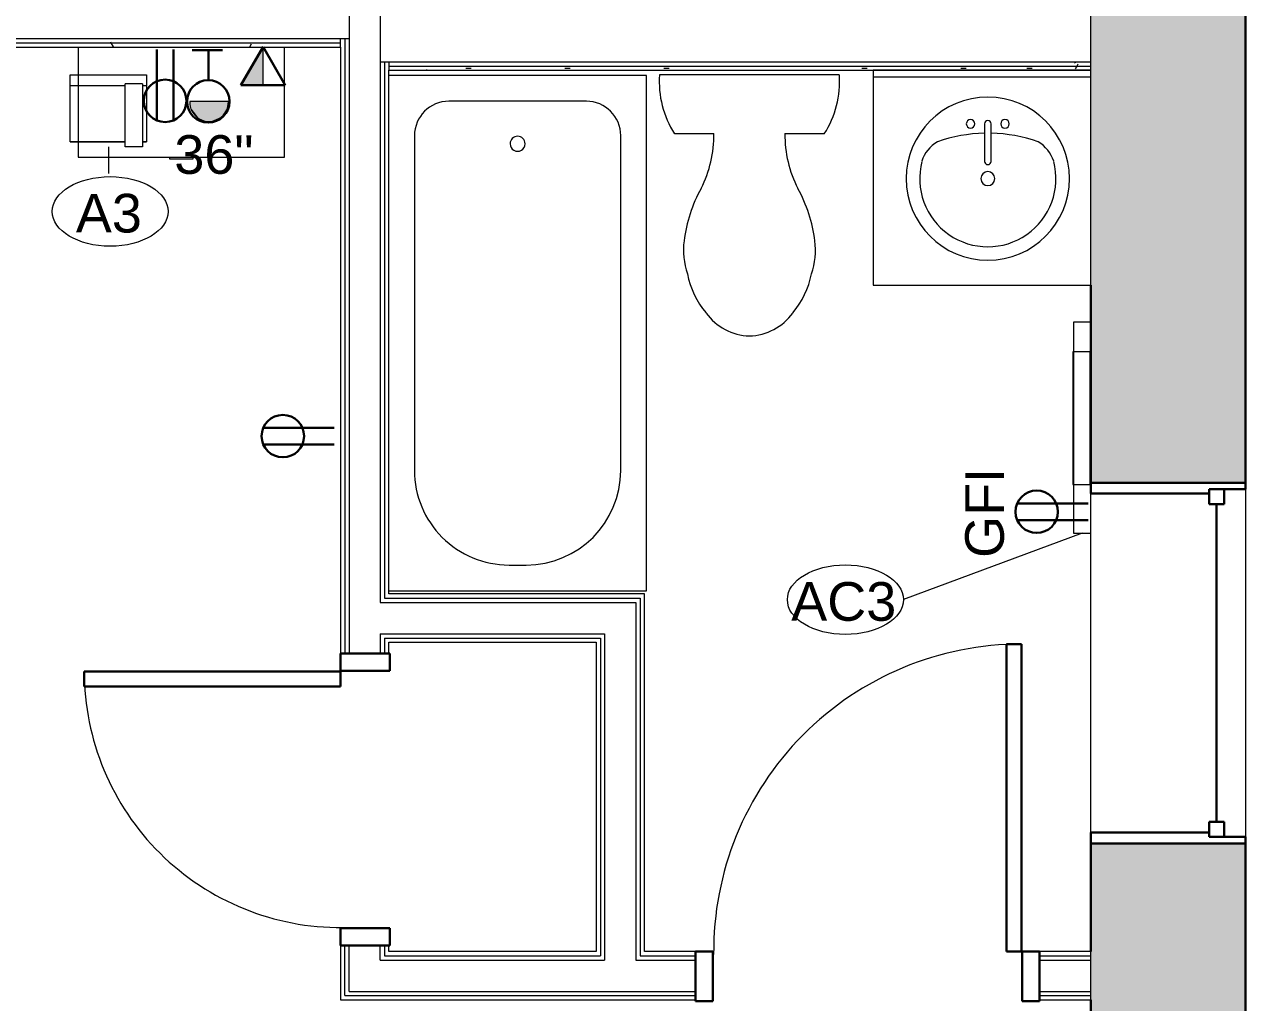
# Model space of a CAD drawing. Header units: inches. Extents: x -4688 to 1542, y -3558 to 978.
# Drawn here: x -896.2 to -754, y -446.7 to -332.8 of the extents above; entities that cross this region are included whole.
import ezdxf

# ---------------------------------------------------------------- set-up
doc = ezdxf.new("R2010")
doc.units = ezdxf.units.IN
doc.header["$MEASUREMENT"] = 0
for name, color, linetype, lineweight in [('A-ANNO-NOTE', 131, 'Continuous', 40), ('A-DOOR', 31, 'Continuous', 18), ('A-DOOR-FRAM', 31, 'Continuous', 30), ('A-GLAZ', 151, 'Continuous', 18), ('A-WALL', 113, 'Continuous', 18), ('A-WALL-PATT', 111, 'Continuous', 18), ('I-FURN', 30, 'Continuous', 9), ('I-WALL', 2, 'Continuous', 18), ('P-SANR-FIXT', 6, 'Continuous', 9), ('Q-CASE', 31, 'Continuous', 9), ('Q-SPCQ', 91, 'Continuous', 9), ('Q-SPCQ-IDEN', 132, 'Continuous', 9)]:
    doc.layers.add(name, color=color, linetype=linetype, lineweight=lineweight)
doc.styles.add('Arial', font='arial.ttf', dxfattribs={"height": 4.5})
doc.styles.add('Swis721 Lt BT', font='swissl.ttf', dxfattribs={"height": 4.5})
pattern_1 = [(0, (0, 0), (15.36, 3.84), [0.634, -10.886, 0.634, -10.886, -61.44]), (0, (0, 0), (15.36, 3.84), [-23.04, 0.634, -22.406, 0.634, -10.886, -26.88]), (0, (0, 0), (15.36, 3.84), [-57.6, 0.634, -7.046, 0.634, -18.566]), (120, (5.76, 1.92), (-11.005538, 11.38215), [0.634, -10.886, 0.634, -10.886, -61.44]), (120, (5.76, 1.92), (-11.005538, 11.38215), [-23.04, 0.634, -22.406, 0.634, -10.886, -26.88]), (120, (5.76, 1.92), (-11.005538, 11.38215), [-57.6, 0.634, -7.046, 0.634, -18.566]), (240, (7.68, 9.6), (-4.354462, -15.22215), [0.634, -10.886, 0.634, -10.886, -61.44]), (240, (7.68, 9.6), (-4.354462, -15.22215), [-23.04, 0.634, -22.406, 0.634, -10.886, -26.88]), (240, (7.68, 9.6), (-4.354462, -15.22215), [-57.6, 0.634, -7.046, 0.634, -18.566])]

# ---------------------------------------------------------------- blocks, each defined once
blk = doc.blocks.new('Double Hung - balcony windows 3_ 6_-6827319-1st Floor Power _ Signal')
at = {"layer": 'A-GLAZ', "color": 8, "lineweight": 30}
for p, q in [((-21, 9), (-20.25, 9)), ((-20.25, 4.75), (-20.25, 9)), ((20.25, 4.75), (20.25, 9)), ((21, 9), (20.25, 9)), ((-20.25, 6.5), (-20.25, 4.75)), ((-20.25, 6.5), (-18.5, 6.5)), ((-18.5, 6.5), (-18.5, 4.75)), ((18.5, 6.5), (18.5, 4.75)), ((20.25, 6.5), (18.5, 6.5)), ((20.25, 6.5), (20.25, 4.75)), ((-20.25, 4.75), (-18.5, 4.75)), ((-20.25, 4.75), (-19.75, 4.75)), ((-19.75, -9), (-19.75, 4.75)), ((-18.5, 5.625), (18.5, 5.625)), ((20.25, 4.75), (18.5, 4.75)), ((19.75, 4.75), (20.25, 4.75)), ((19.75, 4.75), (19.75, -9)), ((-19.75, -9), (-21, -9)), ((19.75, -9), (21, -9))]:
    blk.add_line(p, q, dxfattribs=at)
blk = doc.blocks.new('Single Flush - D2 3_ X 8_-8252890-1st Floor Power _ Signal')
at = {"layer": 'A-DOOR', "lineweight": 30}
for p, q in [((16.15625, 38.625), (16.15625, 2.8125)), ((17.90625, 38.625), (16.15625, 38.625)), ((17.90625, 2.8125), (17.90625, 38.625)), ((16.15625, 2.8125), (17.90625, 2.8125))]:
    blk.add_line(p, q, dxfattribs=at)
at = {"layer": 'A-DOOR', "lineweight": 9}
blk.add_arc((17.90625, 2.8125), 35.8125, 90, 180.5, dxfattribs=at)
at = {"layer": 'A-DOOR-FRAM'}
for p, q in [((-20, -2.9375), (-20, 2.8125)), ((-20, 2.8125), (-18, 2.8125)), ((-18, -2.9375), (-18, 2.8125)), ((18.000004, -2.9375), (18.000004, 2.8125)), ((18.000004, 2.8125), (20.000004, 2.8125)), ((20.000004, -2.9375), (20.000004, 2.8125)), ((-20, -2.9375), (-18, -2.9375)), ((18.000004, -2.9375), (20.000004, -2.9375))]:
    blk.add_line(p, q, dxfattribs=at)
blk = doc.blocks.new('Bed_Side_Table_5122 - T-4-V19-1st Floor Power _ Signal')
at = {"layer": 'I-FURN'}
for p, q in [((-12, 3), (-12, -9.79)), ((12, -9.79), (12, 3)), ((-12, -9.79), (-1.38, -9.79)), ((-1.38, -9.79), (-1.38, -10)), ((-1.38, -9.79), (1.38, -9.79)), ((1.38, -10), (1.38, -9.79)), ((1.38, -9.79), (12, -9.79)), ((-1.38, -10), (1.38, -10))]:
    blk.add_line(p, q, dxfattribs=at)
blk = doc.blocks.new('Single Flush - D2 2_6_ X 8_-8252949-1st Floor Power _ Signal')
at = {"layer": 'A-DOOR', "lineweight": 30}
for p, q in [((13.15625, 32.625), (13.15625, 2.8125)), ((14.90625, 32.625), (13.15625, 32.625)), ((14.90625, 2.8125), (14.90625, 32.625)), ((13.15625, 2.8125), (14.90625, 2.8125))]:
    blk.add_line(p, q, dxfattribs=at)
at = {"layer": 'A-DOOR', "lineweight": 9}
blk.add_arc((14.90625, 2.8125), 29.8125, 90, 180.5, dxfattribs=at)
at = {"layer": 'A-DOOR-FRAM'}
for p, q in [((-17, -2.9375), (-17, 2.8125)), ((-17, 2.8125), (-15, 2.8125)), ((-15, -2.9375), (-15, 2.8125)), ((15.000004, -2.9375), (15.000004, 2.8125)), ((15.000004, 2.8125), (17.000004, 2.8125)), ((17.000004, -2.9375), (17.000004, 2.8125)), ((-17, -2.9375), (-15, -2.9375)), ((15.000004, -2.9375), (17.000004, -2.9375))]:
    blk.add_line(p, q, dxfattribs=at)
blk = doc.blocks.new('Tub-Rectangular-3D - Tub-Rectangular-3D-6996945-1st Floor Power _ Signal')
at = {"layer": 'P-SANR-FIXT'}
for p, q in [((16.28, 32.81), (-43.72, 32.81)), ((-43.72, 32.81), (-43.72, 2.81)), ((16.28, 2.81), (16.28, 32.81)), ((2.28, 29.81), (-36.72, 29.81)), ((-40.72, 25.81), (-40.72, 9.81)), ((13.28, 16.81), (13.28, 18.81)), ((-36.72, 5.81), (2.28, 5.81))]:
    blk.add_line(p, q, dxfattribs=at)
for centre, radius, start, end in [((-36.72, 25.81), 4, 90, 180), ((2.28, 18.81), 11, 360, 90), ((-35.77, 17.81), 0.875, 90, 270), ((-35.77, 17.81), 0.875, 270, 90), ((2.28, 16.81), 11, 270, 0), ((-36.72, 9.81), 4, 180, 270)]:
    blk.add_arc(centre, radius, start, end, dxfattribs=at)
blk = doc.blocks.new('Mirror32 - Mirror-7338474-1st Floor Power _ Signal')
at = {"layer": 'Q-SPCQ'}
for p, q in [((-969.77, -1004.94), (-994.34, -1004.94)), ((-994.34, -1004.94), (-994.34, -1006.94)), ((-969.77, -1006.94), (-969.77, -1004.94)), ((-994.34, -1006.94), (-969.77, -1006.94))]:
    blk.add_line(p, q, dxfattribs=at)
blk = doc.blocks.new('Speaker_Phone_6931 - Phone-V69-1st Floor Power _ Signal')
at = {"layer": 'Q-SPCQ'}
for p, q in [((-14.18, -4.45), (-13.24, -4.45)), ((-14.18, -12.24), (-14.18, -4.45)), ((-14.18, -4.45), (-13.24, -4.45)), ((-14.18, -12.24), (-14.18, -4.45)), ((-13.24, -4.45), (-5.3, -4.45)), ((-13.24, -4.45), (-5.3, -4.45)), ((-7.79, -6.51), (-7.79, -5.51)), ((-5.79, -5.51), (-7.79, -5.51)), ((-5.79, -5.51), (-5.79, -6.51)), ((-5.3, -4.45), (-5.3, -12.24)), ((-5.3, -4.45), (-5.3, -12.24)), ((-14.18, -5.69), (-13.24, -5.69)), ((-13.24, -5.69), (-7.79, -5.69)), ((-7.79, -12.85), (-7.79, -5.69)), ((-5.79, -5.69), (-5.3, -5.69)), ((-5.77, -5.69), (-5.77, -12.85)), ((-13.24, -12.24), (-14.18, -12.24)), ((-14.18, -12.24), (-13.24, -12.24)), ((-7.79, -12.24), (-13.24, -12.24)), ((-13.24, -12.24), (-7.79, -12.24)), ((-7.79, -12.85), (-7.79, -12.24)), ((-5.79, -12.24), (-5.3, -12.24)), ((-5.77, -12.24), (-5.77, -12.85)), ((-5.3, -12.24), (-5.77, -12.24)), ((-5.77, -12.85), (-7.79, -12.85)), ((-5.77, -12.85), (-7.79, -12.85))]:
    blk.add_line(p, q, dxfattribs=at)
blk = doc.blocks.new('Mirror89 - Mirror-8068093-1st Floor Power _ Signal')
at = {"layer": 'Q-SPCQ'}
for p, q in [((-966.41, 1318.01), (-981.84, 1318.01)), ((-981.84, 1318.01), (-981.84, 1316.01)), ((-966.41, 1316.01), (-966.41, 1318.01)), ((-981.84, 1316.01), (-966.41, 1316.01))]:
    blk.add_line(p, q, dxfattribs=at)
blk = doc.blocks.new('C-Counter Top - ADJ HEIGHT-8445063-1st Floor Power _ Signal')
at = {"layer": 'Q-CASE'}
for p, q in [((-21.94, 25), (-47.26, 25)), ((-47.26, 25), (-47.26, 0.75)), ((-21.94, 0.75), (-21.94, 25)), ((-21.94, 0.75), (-47.26, 0.75)), ((-47.26, 0.75), (-47.26, 0)), ((-47.26, 0), (-21.94, 0)), ((-21.94, 0), (-21.94, 0.75))]:
    blk.add_line(p, q, dxfattribs=at)
blk = doc.blocks.new('Sink Vanity-Round - 19_ x 19_-4918671-1st Floor Power _ Signal')
at = {"layer": 'P-SANR-FIXT'}
for p, q in [((3.43, 9.73), (3.43, 5.36)), ((4.18, 9.73), (4.18, 5.36))]:
    blk.add_line(p, q, dxfattribs=at)
for centre, radius, start, end in [((3.81, 3.35), 9.5, 90, 270), ((3.81, 3.35), 9.5, 270, 90), ((1.81, 9.73), 0.5, 360, 180), ((3.81, 9.73), 0.375, 360, 180), ((5.81, 9.73), 0.5, 0, 180), ((3.81, -9.17), 17.81, 91.2067, 109.2086), ((1.81, 9.73), 0.5, 180, 360), ((3.81, -9.17), 17.81, 70.7914, 88.7933), ((5.81, 9.73), 0.5, 180, 360), ((0.05, 4.11), 4.12, 120.7927, 162.1904), ((7.56, 4.11), 4.12, 17.8096, 59.2073), ((3.81, 3.35), 7.93, 165.3071, 14.6929), ((3.81, 5.36), 0.375, 180, 360), ((3.81, 3.35), 0.812, 360, 180), ((3.81, 3.35), 0.813, 180, 360)]:
    blk.add_arc(centre, radius, start, end, dxfattribs=at)
blk = doc.blocks.new('P-Toilet-Floor-3D - Floor Mount-7330913-1st Floor Power _ Signal')
at = {"layer": 'P-SANR-FIXT'}
for p, q in [((10.46, -1.47), (-10.46, -1.47)), ((-8.7, -8.31), (-4.13, -8.31)), ((4.13, -8.31), (8.7, -8.31))]:
    blk.add_line(p, q, dxfattribs=at)
for centre, radius, start, end in [((0.69, -2.25), 11.19, 176.0012, 212.8527), ((-0.69, -2.25), 11.19, 327.1473, 3.9988), ((-17.85, -8.46), 13.72, 332.9997, 0.6089), ((17.85, -8.46), 13.72, 179.3911, 207.0003), ((9.41, -22.94), 17.16, 151.2397, 172.7867), ((-9.41, -22.94), 17.16, 7.2133, 28.7603), ((0.88, -21.86), 8.56, 172.7867, 198.8936), ((-0.88, -21.86), 8.56, 341.1064, 7.2133), ((2.68, -22.72), 10.08, 190.9157, 219.9319), ((-2.68, -22.72), 10.08, 320.0681, 349.0843), ((0.18, -25.42), 6.45, 215.8378, 268.4031), ((-0.18, -25.42), 6.45, 271.5969, 324.1622)]:
    blk.add_arc(centre, radius, start, end, dxfattribs=at)
blk = doc.blocks.new('Appliance_Specialty Equipment Tag - Standard-3515593-1st Floor Power _ Signal')
at = {"layer": 'Q-SPCQ-IDEN'}
blk.add_ellipse((-0.0499, 0.0037), major_axis=(-0.1406, 0), ratio=0.600473, dxfattribs=at)

msp = doc.modelspace()

# ---------------------------------------------------------------- hatches: boundary and pattern name
at = {"layer": 'A-ANNO-NOTE', "lineweight": 9}
for points in [[(-870.96, -339.89), (-868.38, -339.89), (-868.38, -335.43), (-869.72, -337.75)], [(-872.47, -342.35), (-872.42, -341.8), (-876.92, -341.8)], [(-872.47, -342.35), (-876.92, -341.8), (-876.92, -341.88)], [(-876.86, -342.43), (-872.47, -342.35), (-876.92, -341.88)], [(-873.18, -343.57), (-872.47, -342.35), (-876.86, -342.43)], [(-875.78, -343.85), (-876.86, -342.43), (-876.39, -343.34)], [(-876.39, -343.34), (-876.86, -342.43), (-876.79, -342.66)], [(-875.03, -344.11), (-873.18, -343.57), (-876.86, -342.43)], [(-875.03, -344.11), (-876.86, -342.43), (-875.78, -343.85)], [(-873.18, -343.57), (-872.62, -342.81), (-872.47, -342.35)], [(-876.39, -343.34), (-876.79, -342.66), (-876.66, -342.95)], [(-875.78, -343.85), (-876.39, -343.34), (-876.04, -343.67)], [(-875.03, -344.11), (-875.78, -343.85), (-875.41, -344.01)], [(-874.47, -344.13), (-873.18, -343.57), (-875.03, -344.11)], [(-874.47, -344.13), (-874.31, -344.11), (-873.18, -343.57)], [(-874.31, -344.11), (-873.93, -344.01), (-873.18, -343.57)], [(-873.93, -344.01), (-873.64, -343.89), (-873.18, -343.57)], [(-873.64, -343.89), (-873.57, -343.85), (-873.18, -343.57)], [(-873.18, -343.57), (-872.86, -343.22), (-872.62, -342.81)]]:
    msp.add_hatch(color=256, dxfattribs=at).paths.add_polyline_path(points, flags=0)
at = {"layer": 'A-WALL-PATT', "lineweight": 9}
h = msp.add_hatch(color=7, dxfattribs=at)
h.paths.add_polyline_path([(-770.3, -1262.19), (-754.04, -1262.19), (-754.04, -1160.48), (-772.04, -1160.48), (-772.04, -1262.19)], flags=0)
h.paths.add_polyline_path([(-754.04, -1120.48), (-754.04, -1093.3), (-772.04, -1093.3), (-772.04, -1120.48)], flags=0)
h.paths.add_polyline_path([(-754.04, -1053.3), (-754.04, -1004.19), (-772.04, -1004.19), (-772.04, -1053.3)], flags=0)
h.paths.add_polyline_path([(-754.04, -962.19), (-754.04, -860.19), (-772.04, -860.19), (-772.04, -962.19), (-770.3, -962.19)], flags=0)
h.paths.add_polyline_path([(-772.04, -818.19), (-754.04, -818.19), (-754.04, -716.19), (-772.04, -716.19), (-772.04, -805.12)], flags=0)
h.paths.add_polyline_path([(-770.3, -674.19), (-754.04, -674.19), (-754.04, -571), (-772.04, -571), (-772.04, -674.19)], flags=0)
h.paths.add_polyline_path([(-754.04, -530.75), (-754.04, -428.19), (-772.04, -428.19), (-772.04, -530.75)], flags=0)
h.paths.add_polyline_path([(-754.04, -386.19), (-754.04, -278.19), (-772.04, -278.19), (-772.04, -386.19)], flags=0)
h.paths.add_polyline_path([(-754.04, -236.19), (-754.04, -129.09), (-772.04, -129.09), (-772.04, -236.19), (-770.3, -236.19)], flags=0)
h.paths.add_polyline_path([(-772.04, -88.75), (-754.04, -88.75), (-754.04, 16.25), (-772.04, 16.25), (-772.04, -72.84)], flags=0)
h = msp.add_hatch(dxfattribs=at)
h.set_pattern_fill('FP_1', color=256, style=0, pattern_type=2)
h.set_pattern_definition(pattern_1)
h.paths.add_polyline_path([(-859.38, -334.99), (-859.38, -334.49), (-1017.06, -334.49), (-1017.06, -334.99), (-877.38, -334.99)], flags=0)
h = msp.add_hatch(dxfattribs=at)
h.set_pattern_fill('FP_1', color=256, style=0, pattern_type=2)
h.set_pattern_definition(pattern_1)
h.paths.add_polyline_path([(-859.38, -335.49), (-859.38, -334.99), (-1017.06, -334.99), (-1017.06, -335.49), (-877.38, -335.49)], flags=0)
h = msp.add_hatch(dxfattribs=at)
h.set_pattern_fill('FP_1', color=256, style=0, pattern_type=2)
h.set_pattern_definition(pattern_1)
h.paths.add_polyline_path([(-772.04, -337.68), (-772.04, -337.18), (-853.75, -337.18), (-853.75, -337.68), (-797.07, -337.68)], flags=0)
h = msp.add_hatch(dxfattribs=at)
h.set_pattern_fill('FP_1', color=256, style=0, pattern_type=2)
h.set_pattern_definition(pattern_1)
h.paths.add_polyline_path([(-772.04, -338.18), (-772.04, -337.68), (-853.75, -337.68), (-853.75, -338.18), (-797.07, -338.18)], flags=0)

# ---------------------------------------------------------------- linework, layer by layer
at = {"layer": 'A-ANNO-NOTE', "lineweight": 30}
for p, q in [((-880.74, -335.75), (-880.74, -344.02)), ((-878.82, -335.75), (-878.82, -344.02)), ((-873.12, -335.82), (-876.63, -335.82)), ((-874.75, -335.82), (-874.75, -339.32)), ((-868.38, -335.43), (-870.96, -339.89)), ((-868.38, -335.43), (-865.8, -339.89)), ((-865.8, -339.89), (-870.96, -339.89)), ((-860.1, -379.82), (-868.37, -379.82)), ((-860.1, -381.73), (-868.37, -381.73)), ((-772.37, -388.62), (-780.63, -388.62)), ((-772.37, -390.54), (-780.63, -390.54))]:
    msp.add_line(p, q, dxfattribs=at)
at = {"layer": 'A-ANNO-NOTE', "lineweight": 9}
for p, q in [((-868.38, -335.43), (-870.96, -339.89)), ((-868.38, -339.89), (-868.38, -335.43)), ((-870.96, -339.89), (-868.38, -339.89)), ((-872.42, -341.8), (-876.92, -341.8))]:
    msp.add_line(p, q, dxfattribs=at)
at = {"layer": 'A-ANNO-NOTE', "lineweight": 30}
for centre in [(-879.78, -341.73), (-874.76, -341.8), (-866.08, -380.77), (-778.35, -389.58)]:
    msp.add_circle(centre, 2.47, dxfattribs=at)
at = {"layer": 'A-ANNO-NOTE', "lineweight": 9}
msp.add_arc((-874.67, -341.89), 2.25, 177.6427, 2.3573, dxfattribs=at)
at = {"layer": 'A-WALL'}
for p, q in [((-858.38, -263.64), (-858.38, -406.08)), ((-854.75, -268.93), (-854.75, -400.15)), ((-772.04, -338.18), (-772.04, -330.36)), ((-1017.06, -334.49), (-858.38, -334.49)), ((-1017.06, -334.99), (-859.38, -334.99)), ((-859.38, -335.49), (-859.38, -334.49)), ((-858.88, -334.49), (-858.88, -406.08)), ((-854.75, -337.18), (-772.04, -337.18)), ((-854.25, -337.18), (-854.25, -399.65)), ((-853.75, -337.18), (-853.75, -338.18)), ((-853.75, -337.68), (-772.04, -337.68)), ((-854.75, -400.15), (-825, -400.15)), ((-854.25, -399.65), (-824.5, -399.65)), ((-825, -400.15), (-825, -441.79)), ((-824.5, -399.65), (-824.5, -441.29)), ((-854.75, -403.78), (-854.75, -406.08)), ((-854.75, -403.78), (-828.63, -403.78)), ((-854.25, -404.28), (-854.25, -406.08)), ((-854.25, -404.28), (-829.13, -404.28)), ((-829.13, -404.28), (-829.13, -441.29)), ((-828.63, -403.78), (-828.63, -441.79)), ((-858.88, -445.92), (-858.88, -440.08)), ((-858.38, -445.42), (-858.38, -440.08)), ((-854.75, -441.79), (-854.75, -440.08)), ((-854.25, -440.08), (-854.25, -441.29)), ((-854.75, -441.79), (-828.63, -441.79)), ((-854.25, -441.29), (-829.13, -441.29)), ((-825, -441.79), (-818.04, -441.79)), ((-824.5, -441.29), (-818.04, -441.29)), ((-778.04, -441.29), (-772.04, -441.29)), ((-778.04, -441.79), (-772.04, -441.79)), ((-772.04, -446.42), (-772.04, -440.79)), ((-858.88, -445.92), (-818.04, -445.92)), ((-858.38, -445.42), (-818.04, -445.42)), ((-778.04, -445.42), (-772.04, -445.42)), ((-778.04, -445.92), (-772.04, -445.92))]:
    msp.add_line(p, q, dxfattribs=at)
at = {"layer": 'A-WALL', "color": 8, "lineweight": 30}
for p, q in [((-754.04, -386.19), (-754.04, -278.19)), ((-772.04, -363.18), (-772.04, -386.19)), ((-772.04, -386.19), (-754.04, -386.19)), ((-754.04, -428.19), (-772.04, -428.19)), ((-772.04, -428.19), (-772.04, -440.79)), ((-754.04, -530.75), (-754.04, -428.19)), ((-772.04, -446.42), (-772.04, -503.36))]:
    msp.add_line(p, q, dxfattribs=at)
at = {"layer": 'A-WALL', "lineweight": 9}
for p, q in [((-772.04, -428.19), (-772.04, -386.19)), ((-754.04, -386.19), (-754.04, -428.19))]:
    msp.add_line(p, q, dxfattribs=at)
at = {"layer": 'I-WALL'}
for p, q in [((-1017.06, -335.49), (-859.38, -335.49)), ((-859.38, -335.49), (-859.38, -406.08)), ((-853.75, -338.18), (-772.04, -338.18)), ((-853.75, -399.15), (-853.75, -338.18)), ((-824, -399.15), (-853.75, -399.15)), ((-824, -440.79), (-824, -399.15)), ((-853.75, -406.08), (-853.75, -404.78)), ((-853.75, -404.78), (-829.63, -404.78)), ((-829.63, -404.78), (-829.63, -440.79)), ((-859.38, -406.08), (-853.75, -406.08)), ((-859.38, -440.08), (-859.38, -446.42)), ((-853.75, -440.08), (-859.38, -440.08)), ((-853.75, -440.79), (-853.75, -440.08)), ((-829.63, -440.79), (-853.75, -440.79)), ((-818.04, -440.79), (-824, -440.79)), ((-818.04, -446.42), (-818.04, -440.79)), ((-772.04, -440.79), (-778.04, -440.79)), ((-778.04, -440.79), (-778.04, -446.42)), ((-859.38, -446.42), (-818.04, -446.42)), ((-778.04, -446.42), (-772.04, -446.42))]:
    msp.add_line(p, q, dxfattribs=at)
at = {"layer": 'Q-SPCQ-IDEN'}
for p, q in [((-886.38, -347.1), (-886.38, -350.21)), ((-773.06, -392.06), (-793.86, -399.81))]:
    msp.add_line(p, q, dxfattribs=at)

# ---------------------------------------------------------------- block references
at = {"layer": 'A-DOOR'}
msp.add_blockref('Single Flush - D2 3_ X 8_-8252890-1st Floor Power _ Signal', (-798.04, -443.61), dxfattribs=at)
at = {"layer": 'A-DOOR', "rotation": 89.99999999999991}
msp.add_blockref('Single Flush - D2 2_6_ X 8_-8252949-1st Floor Power _ Signal', (-856.57, -423.08), dxfattribs=at)
at = {"layer": 'A-GLAZ', "rotation": 269.9999999999999}
msp.add_blockref('Double Hung - balcony windows 3_ 6_-6827319-1st Floor Power _ Signal', (-763.04, -407.19), dxfattribs=at)
at = {"layer": 'I-FURN'}
msp.add_blockref('Bed_Side_Table_5122 - T-4-V19-1st Floor Power _ Signal', (-877.88, -338.49), dxfattribs=at)
at = {"layer": 'P-SANR-FIXT', "rotation": 269.9999999999999}
msp.add_blockref('Tub-Rectangular-3D - Tub-Rectangular-3D-6996945-1st Floor Power _ Signal', (-856.57, -382.5), dxfattribs=at)
at = {"layer": 'P-SANR-FIXT'}
for name, p in [('P-Toilet-Floor-3D - Floor Mount-7330913-1st Floor Power _ Signal', (-811.78, -337.24)), ('Sink Vanity-Round - 19_ x 19_-4918671-1st Floor Power _ Signal', (-787.85, -354.14))]:
    msp.add_blockref(name, p, dxfattribs=at)
at = {"layer": 'Q-CASE', "rotation": 180}
msp.add_blockref('C-Counter Top - ADJ HEIGHT-8445063-1st Floor Power _ Signal', (-819.31, -338.18), dxfattribs=at)
at = {"layer": 'Q-SPCQ'}
msp.add_blockref('Speaker_Phone_6931 - Phone-V69-1st Floor Power _ Signal', (-876.64, -334.25), dxfattribs=at)
for name, p, rotation in [('Mirror32 - Mirror-7338474-1st Floor Power _ Signal', (232.89, -1361.83), 269.9999999999999), ('Mirror89 - Mirror-8068093-1st Floor Power _ Signal', (-2090.14, -1352.8), 270.0000000000002)]:
    msp.add_blockref(name, p, dxfattribs=dict(at, rotation=rotation))
at = {"layer": 'Q-SPCQ-IDEN', "xscale": 47.99999999999997, "yscale": 47.99999999999997, "zscale": 47.99999999999997}
for p in [(-883.78, -354.79), (-798.22, -399.99)]:
    msp.add_blockref('Appliance_Specialty Equipment Tag - Standard-3515593-1st Floor Power _ Signal', p, dxfattribs=at)

# ---------------------------------------------------------------- texts
at = {"layer": 'A-ANNO-NOTE', "lineweight": 9, "insert": (-878.71, -345.73), "char_height": 4.5, "width": 10.302, "attachment_point": 1, "style": 'Swis721 Lt BT'}
msp.add_mtext('36"', dxfattribs=at)
at = {"layer": 'A-ANNO-NOTE', "lineweight": 9, "insert": (-786.67, -394.95), "char_height": 4.5, "width": 11.9685, "attachment_point": 1, "rotation": 90, "style": 'Swis721 Lt BT'}
msp.add_mtext('GFI', dxfattribs=at)
at = {"layer": 'Q-SPCQ-IDEN', "char_height": 4.5, "attachment_point": 1, "style": 'Arial'}
for s, insert, width in [('A3', (-890.17, -352.56), 9.393), ('AC3', (-806.92, -397.77), 14.9985)]:
    msp.add_mtext(s, dxfattribs=dict(at, insert=insert, width=width))

doc.saveas('drawing.dxf')
